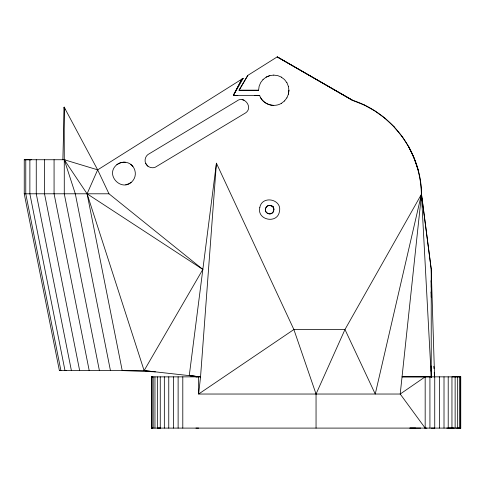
<?xml version="1.0" encoding="UTF-8"?>
<svg xmlns="http://www.w3.org/2000/svg" width="485" height="485" viewBox="0 0 485 485"><rect width="100%" height="100%" fill="white"/><g stroke="black" fill="none" stroke-linecap="round" stroke-linejoin="round"><path stroke-width="0.73" d="M152.605 376.845L151.538 376.845L152.023 376.881L151.538 376.845L151.538 428.109L152.023 428.109L152.023 376.845L153.175 376.845L153.169 428.091M154.964 428.091L154.964 376.845M160.256 376.845L160.256 428.097L157.34 428.109L157.346 376.845M164.336 428.097L164.336 376.845M168.756 428.097L168.762 376.845M173.4 428.097L173.4 376.845M178.122 428.097L178.128 376.845M182.796 428.097L182.803 376.845M151.738 376.881L198.638 376.845L198.638 394.032L400.21 394.032L425.175 376.839L425.175 428.091L400.21 394.032L421.532 194.206C421.271 152.429 392.359 113.06 352.583 100.286L277.22 56.89L247.811 75.393L239.038 90.265L258.572 90.271L259.129 86.312L260.639 82.656L263.052 79.516M431.232 369.988L431.232 371.34L431.232 366.017M431.22 293.219L431.22 291.867L431.22 297.19M431.22 282.252L431.22 280.512L431.22 287.356M247.811 75.418L239.038 90.265L258.572 90.271M62.874 159.741L64.184 107.167L64.966 109.301M421.362 196.552C421.598 179.189 416.882 161.996 408.685 146.743L414.032 157.958L418.1 169.653M316.05 428.097L316.05 394.038L293.88 329.527L216.419 163.196L200.541 376.869L198.638 394.032L293.88 329.527L344.974 329.527L421.441 194.267L431.22 269.151L434.578 376.857L434.257 372.328M421.247 196.552L421.532 194.206L431.22 269.169L431.232 377.312M65.087 159.741L24.25 159.741L24.25 193.8L59.388 370.607L144.118 370.607L198.286 376.633L189.259 375.626L216.419 163.196M288.381 94.199L288.896 90.277L288.417 86.318M288.933 90.24L288.411 94.169L286.865 97.855M281.348 103.372C273.637 108.052 262.264 104.129 259.633 95.381L233.364 95.387L241.815 79.188L243.227 78.273L233.358 95.4L237.795 95.412M145.597 163.263C144.36 160.244 145.373 156.467 147.907 154.57L236.698 101.11C243.919 95.096 253.516 107.349 245.707 112.829L155.255 167.24C151.653 168.792 147.119 166.931 145.597 163.263L147.937 166.27M244.022 100.134L242.154 99.637M122.22 370.607L87.088 193.794L97.655 169.841L64.275 159.735L64.178 107.155L97.661 169.865L243.227 78.273M316.05 394.038L344.974 329.527L375.251 394.032L421.441 194.267L431.232 376.845L402.041 376.839L460.75 376.857L460.75 428.109L456.07 428.097M352.528 100.437L277.22 56.89L352.601 100.268M273.734 211.072C272.17 216.358 263.646 213.479 265.604 208.332C266.944 203.688 274.468 205.173 273.946 209.975M233.358 95.4L241.815 79.188M122.881 370.607L155.406 371.843L144.118 370.607L202.839 269.417L108.979 193.794L97.661 169.865M284.452 100.995L286.902 97.825M116.927 164.615C103.899 175.109 123.014 193.782 133.175 180.256C137.522 174.461 135.012 165.506 128.149 162.905C124.421 161.517 119.983 162.154 116.94 164.664C119.304 162.814 122.408 162.057 125.269 162.196M385.023 118.231L374.881 110.98L364.108 104.912M384.957 118.267L394.087 126.718M408.752 146.706L402.041 136.261M263.015 79.552L266.192 77.109L269.848 75.593M281.312 103.402L284.489 100.965M393.99 126.773L401.974 136.297M125.736 184.755L128.573 183.882L131.12 182.396M270.454 205.404C265.768 204.24 263.288 211.502 267.708 213.448C271.933 215.789 276.207 209.417 272.443 206.392M266.156 77.139L269.812 75.63L273.77 75.078M268.241 205.549L269.339 205.331M197.941 376.712L195.794 376.851L197.935 376.821M460.168 376.857L460.75 376.857L451.953 376.839L451.953 428.097M152.023 428.097L151.538 428.097L152.605 428.097M31.21 159.741L29.567 159.741L30.876 159.741M29.167 159.741L24.25 159.741M24.25 193.8L108.979 193.794M66.348 370.607L64.705 370.607L66.015 370.613M460.75 376.839L459.477 376.857L459.483 428.097M415.651 428.109L409.801 428.109L420.701 428.097M448.704 428.103L453.93 428.109M151.732 428.109L460.75 428.097L457.67 428.097L457.67 376.839M424.666 428.109L426.952 428.103M431.238 428.109L434.584 428.103M446.727 428.097L454.239 428.097M60.546 370.613L59.388 370.607L60.91 370.607L25.772 193.8L25.772 159.741M459.101 428.097L460.75 428.109M157.34 428.091L160.256 428.097M195.928 428.097L198.632 428.103M198.638 376.845L200.541 376.869L189.259 375.639M273.734 75.114L277.699 75.599L281.355 77.109M273.77 105.403C268.429 105.312 263.385 102.396 260.639 97.818M270.454 205.404L273.601 206.665M352.486 100.346L364.041 104.972M99.413 370.607L64.275 193.794L64.275 159.735L87.088 193.794L202.839 269.417M271.515 205.767L272.443 206.392M281.318 77.145L284.495 79.522L286.865 82.692M130.756 164.385L132.896 166.44M286.902 82.662L288.381 86.348M87.088 193.794L144.118 370.607M64.275 159.735L75.308 193.794L110.441 370.607M89.21 370.607L54.071 193.8L54.071 159.735M79.655 370.607L44.517 193.8L44.517 159.735M71.398 370.607L36.26 193.8L36.26 159.735M65.002 370.607L29.87 193.8L29.87 159.741M421.441 194.285L421.604 196.552M421.714 198.056L421.877 200.323M433.82 366.29L433.984 368.558M431.232 375.851L431.232 377.306M460.514 376.839L460.52 428.109M455.136 376.839L455.136 428.097M448.213 376.839L448.213 428.091M444.011 376.839L444.011 428.091M439.477 376.839L439.477 428.091M434.736 376.839L434.736 428.091M429.922 376.839L429.928 428.091M259.79 207.635C256.783 220.148 277.371 224.288 279.427 211.581C282.44 199.062 261.851 194.928 259.79 207.635M254.57 95.387L259.596 95.412L254.57 95.387M64.335 108.652L64.178 107.155L64.311 108.67"/></g></svg>
